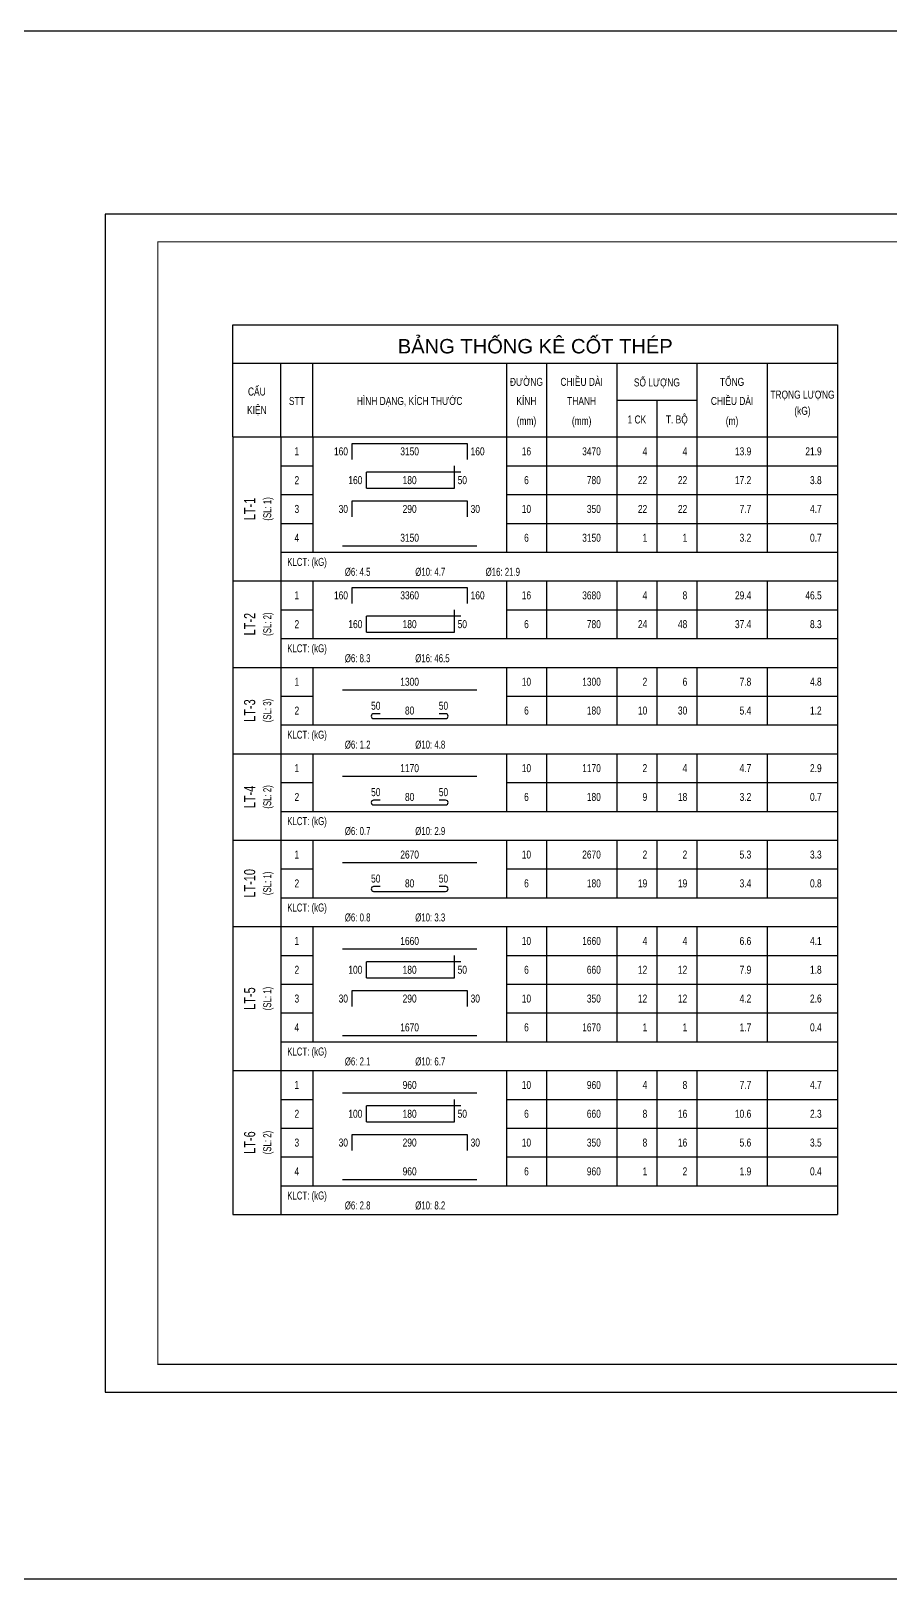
# Model space of a CAD drawing. Extents: x -1855204 to -1466800, y -1308584 to -996495.
# Drawn here: x -1734930 to -1713454, y -1308584 to -1269883 of the extents above; entities that cross this region are included whole.
import ezdxf
from ezdxf.enums import TextEntityAlignment as Align

# ---------------------------------------------------------------- set-up
doc = ezdxf.new("R2010")
doc.units = 0
doc.header["$LTSCALE"] = 150
doc.layers.get('Defpoints').update_dxf_attribs({"lineweight": 18})
for name, color, linetype, lineweight in [('05.Text', 253, 'Continuous', 18), ('11.Khung bo', 32, 'Continuous', 50), ('12.Khung', 36, 'Continuous', 25), ('KCVN-THAY', 7, 'Continuous', 25), ('LS-THAY', 7, 'Continuous', 20)]:
    doc.layers.add(name, color=color, linetype=linetype, lineweight=lineweight)
for name, color, linetype in [('STEEL', 4, 'Continuous'), ('TEXT_SLCK', 3, 'Continuous'), ('TEXT_TCK', 3, 'Continuous'), ('TEXT_THCT', 2, 'Continuous'), ('TEXT_TK', 2, 'Continuous'), ('THONGKE', 5, 'Continuous')]:
    doc.layers.add(name, color=color, linetype=linetype)
doc.styles.add('BIGTEXT', font='arial.ttf', dxfattribs={"width": 0.7})
doc.styles.add('SMTEXT', font='arial.ttf', dxfattribs={"width": 0.7})

# ---------------------------------------------------------------- blocks, each defined once
blk = doc.blocks.new('*U4')
at = {"layer": 'KCVN-THAY', "color": 140}
blk.add_lwpolyline([(214871.76, 86966.68), (215381.8, 86966.68), (215381.8, 86579.68), (214871.76, 86579.68)], close=True, dxfattribs=at)
blk = doc.blocks.new('100')
at = {"layer": '11.Khung bo', "const_width": 26.7}
blk.add_lwpolyline([(1860913, -945240), (1860913, -916940), (1896063, -916940), (1896063, -945240)], close=True, dxfattribs=at)
at = {"layer": '12.Khung', "color": 1}
blk.add_lwpolyline([(1901579, -945940), (1901579, -916240), (1859580, -916240), (1859580, -945940)], close=True, dxfattribs=at)
blk = doc.blocks.new('THONGKE_TITLE')
at = {"layer": 'TEXT_TK'}
for p, q in [((0, -35), (0, 0)), ((0, 0), (189, 0)), ((189, 0), (189, -35)), ((0, -12), (189, -12)), ((15, -35), (15, -12)), ((25, -35), (25, -12)), ((85.5, -12), (85.5, -35)), ((98, -12), (98, -35)), ((120, -12), (120, -35)), ((145, -12), (145, -35)), ((167, -12), (167, -35)), ((120, -23.56), (145, -23.56)), ((132.5, -23.56), (132.5, -35)), ((0, -35), (189, -35))]:
    blk.add_line(p, q, dxfattribs=at)
at = {"layer": 'TEXT_TK', "color": 4, "style": 'BIGTEXT'}
blk.add_text('BẢNG THỐNG KÊ CỐT THÉP', height=4.5, dxfattribs=at).set_placement((94.5, -6), align=Align.MIDDLE)
at = {"layer": 'TEXT_TK', "style": 'SMTEXT', "width": 0.75}
for s, p in [('CẤU', (7.5, -22.06)), ('ĐƯỜNG', (91.75, -19.04)), ('CHIỀU DÀI', (109, -19.04)), ('SỐ LƯỢNG', (132.5, -19.22)), ('TỔNG', (156, -19.04)), ('STT', (20, -25.01)), ('HÌNH DẠNG, KÍCH THƯỚC', (55.25, -25.01)), ('KÍNH', (91.75, -25.01)), ('THANH', (109, -25.01)), ('CHIỀU DÀI', (156, -25.01)), ('TRỌNG LƯỢNG', (178, -23.03)), ('KIỆN', (7.5, -27.84)), ('(mm)', (91.75, -31.24)), ('(mm)', (109, -31.24)), ('1 CK', (126.25, -30.79)), ('T. BỘ', (138.75, -30.79)), ('(m)', (156, -31.24)), ('(kG)', (178, -28.08))]:
    blk.add_text(s, height=2.5, dxfattribs=at).set_placement(p, align=Align.CENTER)
blk = doc.blocks.new('TK_9')
at = {"layer": 'STEEL'}
for p, q in [((22.25, 7), (58.25, 7)), ((22.25, 2), (22.25, 7)), ((58.25, 7), (58.25, 2))]:
    blk.add_line(p, q, dxfattribs=at)
at = {"layer": 'TEXT_TK', "style": 'SMTEXT', "width": 0.75}
for tag, p in [('SH', (5, 4.5)), ('L2', (40.25, 4.5)), ('DK', (76.75, 4.5))]:
    blk.add_attdef(tag, text='', height=2.5, dxfattribs=at).set_placement(p, align=Align.MIDDLE)
for tag, p in [('L1', (20.98, 4.5)), ('DAI', (100, 4.5)), ('SL1', (114.5, 4.5)), ('SLA', (127, 4.5)), ('DT', (147, 4.5)), ('TL', (169, 4.5))]:
    blk.add_attdef(tag, text='', height=2.5, dxfattribs=at).set_placement(p, align=Align.MIDDLE_RIGHT)
blk.add_attdef('L3', text='', height=2.5, dxfattribs=at).set_placement((59.31, 4.5), align=Align.MIDDLE_LEFT)
blk = doc.blocks.new('TK_14')
at = {"layer": 'STEEL'}
for p, q in [((56.25, 7), (26.75, 7)), ((26.75, 2), (26.75, 7)), ((54.25, 2), (54.25, 9)), ((26.75, 2), (54.25, 2))]:
    blk.add_line(p, q, dxfattribs=at)
at = {"layer": 'TEXT_TK', "style": 'SMTEXT', "width": 0.75}
for tag, p in [('SH', (5, 4.5)), ('L2', (40.25, 4.5)), ('DK', (76.75, 4.5))]:
    blk.add_attdef(tag, text='', height=2.5, dxfattribs=at).set_placement(p, align=Align.MIDDLE)
for tag, p in [('L1', (25.47, 4.5)), ('DAI', (100, 4.5)), ('SL1', (114.5, 4.5)), ('SLA', (127, 4.5)), ('DT', (147, 4.5)), ('TL', (169, 4.5))]:
    blk.add_attdef(tag, text='', height=2.5, dxfattribs=at).set_placement(p, align=Align.MIDDLE_RIGHT)
blk.add_attdef('M', text='', height=2.5, dxfattribs=at).set_placement((55.25, 4.5), align=Align.MIDDLE_LEFT)
blk = doc.blocks.new('TK_2')
at = {"layer": 'STEEL'}
blk.add_line((19.25, 2), (61.25, 2), dxfattribs=at)
at = {"layer": 'TEXT_TK', "style": 'SMTEXT', "width": 0.75}
for tag, p in [('SH', (5, 4.5)), ('L2', (40.25, 4.5)), ('DK', (76.75, 4.5))]:
    blk.add_attdef(tag, text='', height=2.5, dxfattribs=at).set_placement(p, align=Align.MIDDLE)
for tag, p in [('DAI', (100, 4.5)), ('SL1', (114.5, 4.5)), ('SLA', (127, 4.5)), ('DT', (147, 4.5)), ('TL', (169, 4.5))]:
    blk.add_attdef(tag, text='', height=2.5, dxfattribs=at).set_placement(p, align=Align.MIDDLE_RIGHT)
blk = doc.blocks.new('TK_4')
at = {"layer": 'STEEL'}
for p, q in [((31, 3.5), (29, 3.5)), ((29, 2), (51.5, 2)), ((51.5, 3.5), (49.5, 3.5))]:
    blk.add_line(p, q, dxfattribs=at)
for centre, start, end in [((29, 2.75), 90, 270), ((51.5, 2.75), 270, 90)]:
    blk.add_arc(centre, 0.75, start, end, dxfattribs=at)
at = {"layer": 'TEXT_TK', "style": 'SMTEXT', "width": 0.75}
for tag, p in [('SH', (5, 4.5)), ('M', (29.67, 6)), ('L2', (40.25, 4.5)), ('M', (50.83, 6)), ('DK', (76.75, 4.5))]:
    blk.add_attdef(tag, text='', height=2.5, dxfattribs=at).set_placement(p, align=Align.MIDDLE)
for tag, p in [('DAI', (100, 4.5)), ('SL1', (114.5, 4.5)), ('SLA', (127, 4.5)), ('DT', (147, 4.5)), ('TL', (169, 4.5))]:
    blk.add_attdef(tag, text='', height=2.5, dxfattribs=at).set_placement(p, align=Align.MIDDLE_RIGHT)

msp = doc.modelspace()

# ---------------------------------------------------------------- linework, layer by layer
at = {"layer": 'LS-THAY', "color": 140}
for points in [[(-1855203.4, -1231183.1), (-1466800.3, -1231182.6), (-1466800.3, -1269883.3), (-1855203.4, -1269883.3)], [(-1855203.1, -1269883.3), (-1466800.1, -1269882.8), (-1466800.1, -1308583.6), (-1855203.1, -1308583.6)]]:
    msp.add_lwpolyline(points, close=True, dxfattribs=at)
at = {"layer": 'TEXT_TK'}
for p, q in [((-1729883.8, -1280032.1), (-1729883.8, -1299472.1)), ((-1728683.8, -1280032.1), (-1728683.8, -1299472.1)), ((-1727883.8, -1280032.1), (-1727883.8, -1282912.1)), ((-1723043.8, -1280032.1), (-1723043.8, -1282912.1)), ((-1722043.8, -1280032.1), (-1722043.8, -1282912.1)), ((-1720283.8, -1280032.1), (-1720283.8, -1282912.1)), ((-1719283.8, -1280032.1), (-1719283.8, -1282912.1)), ((-1718283.8, -1280032.1), (-1718283.8, -1282912.1)), ((-1716523.8, -1280032.1), (-1716523.8, -1282912.1)), ((-1714763.8, -1280032.1), (-1714763.8, -1299472.1)), ((-1729883.8, -1283632.1), (-1714763.8, -1283632.1)), ((-1727883.8, -1283632.1), (-1727883.8, -1285072.1)), ((-1723043.8, -1283632.1), (-1723043.8, -1285072.1)), ((-1722043.8, -1283632.1), (-1722043.8, -1285072.1)), ((-1720283.8, -1283632.1), (-1720283.8, -1285072.1)), ((-1719283.8, -1283632.1), (-1719283.8, -1285072.1)), ((-1718283.8, -1283632.1), (-1718283.8, -1285072.1)), ((-1716523.8, -1283632.1), (-1716523.8, -1285072.1)), ((-1729883.8, -1285792.1), (-1714763.8, -1285792.1)), ((-1727883.8, -1285792.1), (-1727883.8, -1287232.1)), ((-1723043.8, -1285792.1), (-1723043.8, -1287232.1)), ((-1722043.8, -1285792.1), (-1722043.8, -1287232.1)), ((-1720283.8, -1285792.1), (-1720283.8, -1287232.1)), ((-1719283.8, -1285792.1), (-1719283.8, -1287232.1)), ((-1718283.8, -1285792.1), (-1718283.8, -1287232.1)), ((-1716523.8, -1285792.1), (-1716523.8, -1287232.1)), ((-1729883.8, -1287952.1), (-1714763.8, -1287952.1)), ((-1727883.8, -1287952.1), (-1727883.8, -1289392.1)), ((-1723043.8, -1287952.1), (-1723043.8, -1289392.1)), ((-1722043.8, -1287952.1), (-1722043.8, -1289392.1)), ((-1720283.8, -1287952.1), (-1720283.8, -1289392.1)), ((-1719283.8, -1287952.1), (-1719283.8, -1289392.1)), ((-1718283.8, -1287952.1), (-1718283.8, -1289392.1)), ((-1716523.8, -1287952.1), (-1716523.8, -1289392.1)), ((-1729883.8, -1290112.1), (-1714763.8, -1290112.1)), ((-1727883.8, -1290112.1), (-1727883.8, -1291552.1)), ((-1723043.8, -1290112.1), (-1723043.8, -1291552.1)), ((-1722043.8, -1290112.1), (-1722043.8, -1291552.1)), ((-1720283.8, -1290112.1), (-1720283.8, -1291552.1)), ((-1719283.8, -1290112.1), (-1719283.8, -1291552.1)), ((-1718283.8, -1290112.1), (-1718283.8, -1291552.1)), ((-1716523.8, -1290112.1), (-1716523.8, -1291552.1)), ((-1729883.8, -1292272.1), (-1714763.8, -1292272.1)), ((-1727883.8, -1292272.1), (-1727883.8, -1295152.1)), ((-1723043.8, -1292272.1), (-1723043.8, -1295152.1)), ((-1722043.8, -1292272.1), (-1722043.8, -1295152.1)), ((-1720283.8, -1292272.1), (-1720283.8, -1295152.1)), ((-1719283.8, -1292272.1), (-1719283.8, -1295152.1)), ((-1718283.8, -1292272.1), (-1718283.8, -1295152.1)), ((-1716523.8, -1292272.1), (-1716523.8, -1295152.1)), ((-1729883.8, -1295872.1), (-1714763.8, -1295872.1)), ((-1727883.8, -1295872.1), (-1727883.8, -1298752.1)), ((-1723043.8, -1295872.1), (-1723043.8, -1298752.1)), ((-1722043.8, -1295872.1), (-1722043.8, -1298752.1)), ((-1720283.8, -1295872.1), (-1720283.8, -1298752.1)), ((-1719283.8, -1295872.1), (-1719283.8, -1298752.1)), ((-1718283.8, -1295872.1), (-1718283.8, -1298752.1)), ((-1716523.8, -1295872.1), (-1716523.8, -1298752.1)), ((-1729883.8, -1299472.1), (-1714763.8, -1299472.1))]:
    msp.add_line(p, q, dxfattribs=at)
at = {"layer": 'THONGKE'}
for p, q in [((-1728683.8, -1280752.1), (-1727883.8, -1280752.1)), ((-1723043.8, -1280752.1), (-1714763.8, -1280752.1)), ((-1728683.8, -1281472.1), (-1727883.8, -1281472.1)), ((-1723043.8, -1281472.1), (-1714763.8, -1281472.1)), ((-1728683.8, -1282192.1), (-1727883.8, -1282192.1)), ((-1723043.8, -1282192.1), (-1714763.8, -1282192.1)), ((-1728683.8, -1282912.1), (-1714763.8, -1282912.1)), ((-1728683.8, -1284352.1), (-1727883.8, -1284352.1)), ((-1723043.8, -1284352.1), (-1714763.8, -1284352.1)), ((-1728683.8, -1285072.1), (-1714763.8, -1285072.1)), ((-1728683.8, -1286512.1), (-1727883.8, -1286512.1)), ((-1723043.8, -1286512.1), (-1714763.8, -1286512.1)), ((-1728683.8, -1287232.1), (-1714763.8, -1287232.1)), ((-1728683.8, -1288672.1), (-1727883.8, -1288672.1)), ((-1723043.8, -1288672.1), (-1714763.8, -1288672.1)), ((-1728683.8, -1289392.1), (-1714763.8, -1289392.1)), ((-1728683.8, -1290832.1), (-1727883.8, -1290832.1)), ((-1723043.8, -1290832.1), (-1714763.8, -1290832.1)), ((-1728683.8, -1291552.1), (-1714763.8, -1291552.1)), ((-1728683.8, -1292992.1), (-1727883.8, -1292992.1)), ((-1723043.8, -1292992.1), (-1714763.8, -1292992.1)), ((-1728683.8, -1293712.1), (-1727883.8, -1293712.1)), ((-1723043.8, -1293712.1), (-1714763.8, -1293712.1)), ((-1728683.8, -1294432.1), (-1727883.8, -1294432.1)), ((-1723043.8, -1294432.1), (-1714763.8, -1294432.1)), ((-1728683.8, -1295152.1), (-1714763.8, -1295152.1)), ((-1728683.8, -1296592.1), (-1727883.8, -1296592.1)), ((-1723043.8, -1296592.1), (-1714763.8, -1296592.1)), ((-1728683.8, -1297312.1), (-1727883.8, -1297312.1)), ((-1723043.8, -1297312.1), (-1714763.8, -1297312.1)), ((-1728683.8, -1298032.1), (-1727883.8, -1298032.1)), ((-1723043.8, -1298032.1), (-1714763.8, -1298032.1)), ((-1728683.8, -1298752.1), (-1714763.8, -1298752.1))]:
    msp.add_line(p, q, dxfattribs=at)

# ---------------------------------------------------------------- block references
at = {"layer": '05.Text', "xscale": 0.991454545641318, "yscale": 0.991454545641318, "zscale": 0.9914545456793755}
msp.add_blockref('100', (-3576766.9, -366053.4), dxfattribs=at)
at = {"layer": 'Defpoints', "xscale": 100, "yscale": 100, "zscale": 100}
msp.add_blockref('*U4', (-23224545.7, -9966551.1), dxfattribs=at)
at = {"layer": 'TEXT_TK', "xscale": 80, "yscale": 80, "zscale": 80}
msp.add_blockref('THONGKE_TITLE', (-1729883.8, -1277232.1), dxfattribs=at)
for name, p, values in [('TK_9', (-1728683.8, -1280752.1), {'SH': '1', 'L1': '160', 'L2': '3150', 'L3': '160', 'DK': '16', 'DAI': '3470', 'SL1': '4', 'SLA': '4', 'DT': '13.9', 'TL': '21.9'}), ('TK_14', (-1728683.8, -1281472.1), {'SH': '2', 'L1': '160', 'L2': '180', 'M': '50', 'DK': '6', 'DAI': '780', 'SL1': '22', 'SLA': '22', 'DT': '17.2', 'TL': '3.8'}), ('TK_9', (-1728683.8, -1282192.1), {'SH': '3', 'L1': '30', 'L2': '290', 'L3': '30', 'DK': '10', 'DAI': '350', 'SL1': '22', 'SLA': '22', 'DT': '7.7', 'TL': '4.7'}), ('TK_2', (-1728683.8, -1282912.1), {'L2': '3150', 'TL': '0.7', 'DT': '3.2', 'SLA': '1', 'SL1': '1', 'DAI': '3150', 'DK': '6', 'SH': '4'}), ('TK_9', (-1728683.8, -1284352.1), {'SH': '1', 'L1': '160', 'L2': '3360', 'L3': '160', 'DK': '16', 'DAI': '3680', 'SL1': '4', 'SLA': '8', 'DT': '29.4', 'TL': '46.5'}), ('TK_14', (-1728683.8, -1285072.1), {'SH': '2', 'L1': '160', 'L2': '180', 'M': '50', 'DK': '6', 'DAI': '780', 'SL1': '24', 'SLA': '48', 'DT': '37.4', 'TL': '8.3'}), ('TK_2', (-1728683.8, -1286512.1), {'L2': '1300', 'TL': '4.8', 'DT': '7.8', 'SLA': '6', 'SL1': '2', 'DAI': '1300', 'DK': '10', 'SH': '1'}), ('TK_2', (-1728683.8, -1288672.1), {'L2': '1170', 'TL': '2.9', 'DT': '4.7', 'SLA': '4', 'SL1': '2', 'DAI': '1170', 'DK': '10', 'SH': '1'}), ('TK_2', (-1728683.8, -1290832.1), {'L2': '2670', 'TL': '3.3', 'DT': '5.3', 'SLA': '2', 'SL1': '2', 'DAI': '2670', 'DK': '10', 'SH': '1'}), ('TK_2', (-1728683.8, -1292992.1), {'L2': '1660', 'TL': '4.1', 'DT': '6.6', 'SLA': '4', 'SL1': '4', 'DAI': '1660', 'DK': '10', 'SH': '1'}), ('TK_14', (-1728683.8, -1293712.1), {'SH': '2', 'L1': '100', 'L2': '180', 'M': '50', 'DK': '6', 'DAI': '660', 'SL1': '12', 'SLA': '12', 'DT': '7.9', 'TL': '1.8'}), ('TK_9', (-1728683.8, -1294432.1), {'SH': '3', 'L1': '30', 'L2': '290', 'L3': '30', 'DK': '10', 'DAI': '350', 'SL1': '12', 'SLA': '12', 'DT': '4.2', 'TL': '2.6'}), ('TK_2', (-1728683.8, -1295152.1), {'L2': '1670', 'TL': '0.4', 'DT': '1.7', 'SLA': '1', 'SL1': '1', 'DAI': '1670', 'DK': '6', 'SH': '4'}), ('TK_2', (-1728683.8, -1296592.1), {'L2': '960', 'TL': '4.7', 'DT': '7.7', 'SLA': '8', 'SL1': '4', 'DAI': '960', 'DK': '10', 'SH': '1'}), ('TK_14', (-1728683.8, -1297312.1), {'SH': '2', 'L1': '100', 'L2': '180', 'M': '50', 'DK': '6', 'DAI': '660', 'SL1': '8', 'SLA': '16', 'DT': '10.6', 'TL': '2.3'}), ('TK_9', (-1728683.8, -1298032.1), {'SH': '3', 'L1': '30', 'L2': '290', 'L3': '30', 'DK': '10', 'DAI': '350', 'SL1': '8', 'SLA': '16', 'DT': '5.6', 'TL': '3.5'}), ('TK_2', (-1728683.8, -1298752.1), {'L2': '960', 'TL': '0.4', 'DT': '1.9', 'SLA': '2', 'SL1': '1', 'DAI': '960', 'DK': '6', 'SH': '4'})]:
    msp.add_blockref(name, p, dxfattribs=at).add_auto_attribs(values)
at = {"layer": 'TEXT_TK'}
ref = msp.add_blockref('TK_4', (-1728683.8, -1287232.1), dxfattribs=dict(at, xscale=80, yscale=80, zscale=80))
ref.add_attrib('SH', '2', dxfattribs={"height": 200, "style": 'SMTEXT', "width": 0.75}).set_placement((-1728283.9, -1286872.1), align=Align.MIDDLE)
ref.add_attrib('M', '50', dxfattribs={"height": 200, "style": 'SMTEXT', "width": 0.75}).set_placement((-1726309.8, -1286752), align=Align.MIDDLE)
ref.add_attrib('M', '50', dxfattribs={"height": 200, "style": 'SMTEXT', "width": 0.75}).set_placement((-1724617.8, -1286752), align=Align.MIDDLE)
ref.add_attrib('L2', '80', dxfattribs={"height": 200, "style": 'SMTEXT', "width": 0.75}).set_placement((-1725463.8, -1286872), align=Align.MIDDLE)
ref.add_attrib('DK', '6', dxfattribs={"height": 200, "style": 'SMTEXT', "width": 0.75}).set_placement((-1722543.8, -1286872.1), align=Align.MIDDLE)
ref.add_attrib('SL1', '10', dxfattribs={"height": 200, "style": 'SMTEXT', "width": 0.75}).set_placement((-1719523.8, -1286872), align=Align.MIDDLE_RIGHT)
ref.add_attrib('DAI', '180', dxfattribs={"height": 200, "style": 'SMTEXT', "width": 0.75}).set_placement((-1720683.8, -1286872), align=Align.MIDDLE_RIGHT)
ref.add_attrib('DT', '5.4', dxfattribs={"height": 200, "style": 'SMTEXT', "width": 0.75}).set_placement((-1716923.8, -1286872), align=Align.MIDDLE_RIGHT)
ref.add_attrib('SLA', '30', dxfattribs={"height": 200, "style": 'SMTEXT', "width": 0.75}).set_placement((-1718523.8, -1286872), align=Align.MIDDLE_RIGHT)
ref.add_attrib('TL', '1.2', dxfattribs={"height": 200, "style": 'SMTEXT', "width": 0.75}).set_placement((-1715163.8, -1286872), align=Align.MIDDLE_RIGHT)
ref = msp.add_blockref('TK_4', (-1728683.8, -1289392.1), dxfattribs=dict(at, xscale=80, yscale=80, zscale=80))
ref.add_attrib('SH', '2', dxfattribs={"height": 200, "style": 'SMTEXT', "width": 0.75}).set_placement((-1728283.9, -1289032.1), align=Align.MIDDLE)
ref.add_attrib('M', '50', dxfattribs={"height": 200, "style": 'SMTEXT', "width": 0.75}).set_placement((-1726309.8, -1288912), align=Align.MIDDLE)
ref.add_attrib('M', '50', dxfattribs={"height": 200, "style": 'SMTEXT', "width": 0.75}).set_placement((-1724617.8, -1288912), align=Align.MIDDLE)
ref.add_attrib('L2', '80', dxfattribs={"height": 200, "style": 'SMTEXT', "width": 0.75}).set_placement((-1725463.8, -1289032), align=Align.MIDDLE)
ref.add_attrib('DK', '6', dxfattribs={"height": 200, "style": 'SMTEXT', "width": 0.75}).set_placement((-1722543.8, -1289032.1), align=Align.MIDDLE)
ref.add_attrib('SL1', '9', dxfattribs={"height": 200, "style": 'SMTEXT', "width": 0.75}).set_placement((-1719523.8, -1289032), align=Align.MIDDLE_RIGHT)
ref.add_attrib('DAI', '180', dxfattribs={"height": 200, "style": 'SMTEXT', "width": 0.75}).set_placement((-1720683.8, -1289032), align=Align.MIDDLE_RIGHT)
ref.add_attrib('DT', '3.2', dxfattribs={"height": 200, "style": 'SMTEXT', "width": 0.75}).set_placement((-1716923.8, -1289032), align=Align.MIDDLE_RIGHT)
ref.add_attrib('SLA', '18', dxfattribs={"height": 200, "style": 'SMTEXT', "width": 0.75}).set_placement((-1718523.8, -1289032), align=Align.MIDDLE_RIGHT)
ref.add_attrib('TL', '0.7', dxfattribs={"height": 200, "style": 'SMTEXT', "width": 0.75}).set_placement((-1715163.8, -1289032), align=Align.MIDDLE_RIGHT)
ref = msp.add_blockref('TK_4', (-1728683.8, -1291552.1), dxfattribs=dict(at, xscale=80, yscale=80, zscale=80))
ref.add_attrib('SH', '2', dxfattribs={"height": 200, "style": 'SMTEXT', "width": 0.75}).set_placement((-1728283.9, -1291192.1), align=Align.MIDDLE)
ref.add_attrib('M', '50', dxfattribs={"height": 200, "style": 'SMTEXT', "width": 0.75}).set_placement((-1726309.8, -1291072), align=Align.MIDDLE)
ref.add_attrib('M', '50', dxfattribs={"height": 200, "style": 'SMTEXT', "width": 0.75}).set_placement((-1724617.8, -1291072), align=Align.MIDDLE)
ref.add_attrib('L2', '80', dxfattribs={"height": 200, "style": 'SMTEXT', "width": 0.75}).set_placement((-1725463.8, -1291192), align=Align.MIDDLE)
ref.add_attrib('DK', '6', dxfattribs={"height": 200, "style": 'SMTEXT', "width": 0.75}).set_placement((-1722543.8, -1291192.1), align=Align.MIDDLE)
ref.add_attrib('SL1', '19', dxfattribs={"height": 200, "style": 'SMTEXT', "width": 0.75}).set_placement((-1719523.8, -1291192), align=Align.MIDDLE_RIGHT)
ref.add_attrib('DAI', '180', dxfattribs={"height": 200, "style": 'SMTEXT', "width": 0.75}).set_placement((-1720683.8, -1291192), align=Align.MIDDLE_RIGHT)
ref.add_attrib('DT', '3.4', dxfattribs={"height": 200, "style": 'SMTEXT', "width": 0.75}).set_placement((-1716923.8, -1291192), align=Align.MIDDLE_RIGHT)
ref.add_attrib('SLA', '19', dxfattribs={"height": 200, "style": 'SMTEXT', "width": 0.75}).set_placement((-1718523.8, -1291192), align=Align.MIDDLE_RIGHT)
ref.add_attrib('TL', '0.8', dxfattribs={"height": 200, "style": 'SMTEXT', "width": 0.75}).set_placement((-1715163.8, -1291192), align=Align.MIDDLE_RIGHT)

# ---------------------------------------------------------------- texts
at = {"layer": 'TEXT_SLCK', "style": 'SMTEXT', "width": 0.7}
for s, p in [('(SL: 1)', (-1728923.8, -1281832.1)), ('(SL: 2)', (-1728923.8, -1284712.1)), ('(SL: 3)', (-1728923.8, -1286872.1)), ('(SL: 2)', (-1728923.8, -1289032.1)), ('(SL: 1)', (-1728923.8, -1291192.1)), ('(SL: 1)', (-1728923.8, -1294072.1)), ('(SL: 2)', (-1728923.8, -1297672.1))]:
    msp.add_text(s, height=200, rotation=90, dxfattribs=at).set_placement(p, align=Align.CENTER)
at = {"layer": 'TEXT_TCK', "style": 'SMTEXT', "width": 0.7}
for s, p in [('LT-1', (-1729323.8, -1281832.1)), ('LT-2', (-1729323.8, -1284712.1)), ('LT-3', (-1729323.8, -1286872.1)), ('LT-4', (-1729323.8, -1289032.1)), ('LT-10', (-1729323.8, -1291192.1)), ('LT-5', (-1729323.8, -1294072.1)), ('LT-6', (-1729323.8, -1297672.1))]:
    msp.add_text(s, height=280, rotation=90, dxfattribs=at).set_placement(p, align=Align.CENTER)
at = {"layer": 'TEXT_THCT', "style": 'SMTEXT', "width": 0.7}
for s, p in [('KLCT: (kG)', (-1728523.8, -1283256.1)), ('%%c6: 4.5', (-1727083.8, -1283504.1)), ('%%c10: 4.7', (-1725323.8, -1283504.1)), ('%%c16: 21.9', (-1723563.8, -1283504.1)), ('KLCT: (kG)', (-1728523.8, -1285416.1)), ('%%c6: 8.3', (-1727083.8, -1285664.1)), ('%%c16: 46.5', (-1725323.8, -1285664.1)), ('KLCT: (kG)', (-1728523.8, -1287576.1)), ('%%c6: 1.2', (-1727083.8, -1287824.1)), ('%%c10: 4.8', (-1725323.8, -1287824.1)), ('KLCT: (kG)', (-1728523.8, -1289736.1)), ('%%c6: 0.7', (-1727083.8, -1289984.1)), ('%%c10: 2.9', (-1725323.8, -1289984.1)), ('KLCT: (kG)', (-1728523.8, -1291896.1)), ('%%c6: 0.8', (-1727083.8, -1292144.1)), ('%%c10: 3.3', (-1725323.8, -1292144.1)), ('KLCT: (kG)', (-1728523.8, -1295496.1)), ('%%c6: 2.1', (-1727083.8, -1295744.1)), ('%%c10: 6.7', (-1725323.8, -1295744.1)), ('KLCT: (kG)', (-1728523.8, -1299096.1)), ('%%c6: 2.8', (-1727083.8, -1299344.1)), ('%%c10: 8.2', (-1725323.8, -1299344.1))]:
    msp.add_text(s, height=200, dxfattribs=at).set_placement(p)

doc.saveas('drawing.dxf')
